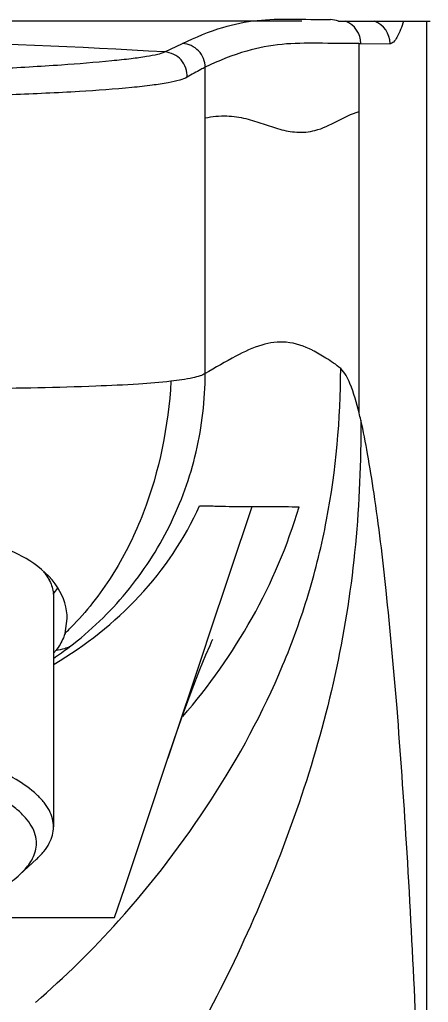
# Model space of a CAD drawing. Header units: millimetres. Extents: x 1334 to 1928, y -1757 to -1337.
# Drawn here: x 1706.56 to 1718.5, y -1538.83 to -1510.11 of the extents above; entities that cross this region are included whole.
import ezdxf

# ---------------------------------------------------------------- set-up
doc = ezdxf.new("R2010")
doc.units = ezdxf.units.MM
doc.header["$LTSCALE"] = 0.1
doc.layers.get('0').update_dxf_attribs({"lineweight": 13})
doc.layers.add('DIM', color=3, linetype='Continuous', lineweight=9)
doc.styles.get("Standard").update_dxf_attribs({"font": 'arial.ttf'})
doc.dimstyles.new('ISO-25', dxfattribs={"dimtxt": 2.5, "dimasz": 2.5, "dimexe": 1.25, "dimexo": 0.625, "dimtad": 1, "dimtxsty": 'Standard', "dimcen": 2.5, "dimadec": 0, "dimazin": 0, "dimtfac": 1, "dimtmove": 0, "dimatfit": 3, "dimfxl": 0, "dimarcsym": 0})

# ---------------------------------------------------------------- blocks, each defined once
blk = doc.blocks.new('*D28')
at = {"layer": 'Defpoints', "color": 0}
for p in [(1695.552, -1470.324), (1779.445, -1470.324), (1718.551, -1610.158)]:
    blk.add_point(p, dxfattribs=at)
at = {"layer": 'DIM', "color": 0, "linetype": 'ByBlock', "lineweight": -2}
for p, q in [((1696.177, -1470.324), (1780.695, -1470.324)), ((1779.445, -1607.658), (1779.445, -1472.824)), ((1719.176, -1610.158), (1780.695, -1610.158))]:
    blk.add_line(p, q, dxfattribs=at)
at = {"layer": 'DIM', "color": 0}
for points in [[(1779.028, -1472.824), (1779.861, -1472.824), (1779.445, -1470.324)], [(1779.028, -1607.658), (1779.861, -1607.658), (1779.445, -1610.158)]]:
    blk.add_solid(points, dxfattribs=at)
at = {"layer": 'DIM', "color": 0, "insert": (1775.815, -1540.591), "char_height": 5, "attachment_point": 5, "rotation": 90}
blk.add_mtext('139,8', dxfattribs=at)

msp = doc.modelspace()

# ---------------------------------------------------------------- linework, layer by layer
at = {"color": 7, "linetype": 'Continuous'}
for p, q in [((1714.809, -1510.158), (1698.052, -1510.158)), ((1715.877, -1510.158), (1718.552, -1510.158)), ((1718.452, -1510.158), (1718.452, -1553.473)), ((1710.8, -1511.057), (1711.322, -1510.808)), ((1716.477, -1510.812), (1716.53, -1510.813)), ((1716.477, -1512.798), (1716.477, -1510.812)), ((1716.53, -1510.814), (1717.384, -1510.815)), ((1711.981, -1520.458), (1711.981, -1511.506)), ((1716.479, -1521.609), (1716.477, -1512.798)), ((1712.071, -1528.18), (1713.355, -1524.345)), ((1707.567, -1526.861), (1707.679, -1526.729)), ((1707.552, -1526.977), (1707.552, -1533.706)), ((1707.886, -1528.051), (1707.952, -1527.62)), ((1711.958, -1528.517), (1712.071, -1528.18)), ((1710.907, -1531.659), (1711.958, -1528.517)), ((1710.267, -1533.574), (1710.882, -1531.732)), ((1710.882, -1531.732), (1710.907, -1531.659)), ((1706.569, -1535.095), (1707.048, -1534.654)), ((1703.915, -1536.351), (1709.336, -1536.351))]:
    msp.add_line(p, q, dxfattribs=at)
for points in [[(1710.872, -1531.76), (1711.086, -1531.127), (1711.351, -1530.375), (1711.603, -1529.692), (1711.829, -1529.109), (1712.005, -1528.677), (1712.123, -1528.401), (1712.19, -1528.254), (1712.204, -1528.225)], [(1709.336, -1536.351), (1709.63, -1535.476), (1710.267, -1533.574)]]:
    msp.add_lwpolyline(points, dxfattribs=at)
for centre, radius, start, end in [((1715.83, -1510.813), 0.7, 359.9461, 69.2262), ((1716.684, -1510.814), 0.7, 359.9509, 69.5995), ((1695.552, -1776.033), 265.414, 86.70664, 90.00012), ((1695.808, -1526.793), 21.311, 13.502, 14.079), ((1706.319, -1525.907), 1.253, 331.958, 333.8094), ((1705.926, -1525.341), 2.237, 315.8107, 317.1892), ((1701.825, -1521.77), 8.728, 313.9849, 316.3688), ((1701.892, -1520.411), 10.104, 304.0712, 307.3193), ((1706.064, -1527.348), 1.965, 319.437, 322.2428)]:
    msp.add_arc(centre, radius, start, end, dxfattribs=at)
for points, knots in [([(1711.322, -1510.808), (1711.702, -1510.624), (1712.409, -1510.325), (1713.488, -1510.105), (1714.547, -1510.088), (1715.262, -1510.109), (1715.646, -1510.113)], [0, 0, 0, 0, 0.285584, 0.516019, 0.740271, 1, 1, 1, 1]), ([(1717.776, -1510.158), (1717.723, -1510.32), (1717.644, -1510.536), (1717.507, -1510.759), (1717.421, -1510.815), (1717.384, -1510.815)], [0, 0, 0, 0, 0.648327, 0.859773, 1, 1, 1, 1]), ([(1695.552, -1511.76), (1696.5, -1511.76), (1698.354, -1511.751), (1701.053, -1511.709), (1703.551, -1511.641), (1705.773, -1511.552), (1707.642, -1511.446), (1708.954, -1511.343), (1709.783, -1511.253), (1710.232, -1511.192), (1710.558, -1511.132), (1710.735, -1511.086), (1710.8, -1511.057)], [0, 0, 0, 0, 0.18605, 0.363945, 0.52985, 0.676582, 0.800499, 0.897296, 0.93479, 0.964332, 0.986066, 1, 1, 1, 1]), ([(1711.455, -1511.797), (1711.465, -1511.619), (1711.338, -1511.241), (1710.978, -1511.068), (1710.8, -1511.057)], [0, 0, 0, 0, 0.500599, 1, 1, 1, 1]), ([(1711.981, -1511.506), (1711.98, -1511.334), (1711.842, -1510.977), (1711.494, -1510.818), (1711.322, -1510.808)], [0, 0, 0, 0, 0.500392, 1, 1, 1, 1]), ([(1716.477, -1510.813), (1716.072, -1510.812), (1715.322, -1510.799), (1714.22, -1510.804), (1713.101, -1511.013), (1712.372, -1511.317), (1711.981, -1511.506)], [0, 0, 0, 0, 0.264078, 0.488719, 0.716874, 1, 1, 1, 1]), ([(1711.981, -1511.506), (1711.939, -1511.526), (1711.76, -1511.616), (1711.589, -1511.721), (1711.455, -1511.797)], [0, 0, 0, 0, 0.230394, 1, 1, 1, 1]), ([(1711.455, -1511.797), (1711.389, -1511.835), (1711.203, -1511.895), (1710.862, -1511.968), (1710.393, -1512.038), (1709.529, -1512.134), (1708.163, -1512.23), (1706.215, -1512.316), (1703.898, -1512.38), (1701.292, -1512.424), (1698.476, -1512.449), (1696.541, -1512.456), (1695.552, -1512.456)], [0, 0, 0, 0, 0.014343, 0.036264, 0.065861, 0.103318, 0.199871, 0.323514, 0.470088, 0.635973, 0.813912, 1, 1, 1, 1]), ([(1711.981, -1512.986), (1712.187, -1512.939), (1712.59, -1512.899), (1713.162, -1512.99), (1713.669, -1513.156), (1714.154, -1513.324), (1714.664, -1513.427), (1715.492, -1513.353), (1716.03, -1512.934), (1716.477, -1512.798)], [0, 0, 0, 0, 0.136052, 0.255975, 0.36895, 0.478019, 0.585626, 0.700392, 1, 1, 1, 1]), ([(1715.117, -1519.776), (1714.878, -1519.657), (1714.383, -1519.486), (1713.588, -1519.594), (1712.811, -1519.971), (1712.279, -1520.286), (1711.981, -1520.459)], [0, 0, 0, 0, 0.237083, 0.44959, 0.693827, 1, 1, 1, 1]), ([(1715.94, -1520.311), (1715.81, -1520.192), (1715.53, -1520.018), (1715.252, -1519.846), (1715.117, -1519.779)], [0, 0, 0, 0, 0.539218, 1, 1, 1, 1]), ([(1708.018, -1528.446), (1708.629, -1527.981), (1709.748, -1526.905), (1711.013, -1524.955), (1711.803, -1522.769), (1711.981, -1521.226), (1711.981, -1520.458)], [0, 0, 0, 0, 0.250029, 0.500013, 0.749994, 1, 1, 1, 1]), ([(1709.452, -1536.451), (1710.442, -1535.347), (1712.253, -1532.983), (1714.026, -1529.704), (1715.037, -1526.91), (1715.74, -1524.024), (1715.939, -1521.792), (1715.94, -1520.31)], [0, 0, 0, 0, 0.250018, 0.499958, 0.625035, 0.750109, 1, 1, 1, 1]), ([(1711.981, -1520.458), (1711.935, -1520.486), (1711.815, -1520.535), (1711.482, -1520.62), (1711.195, -1520.658), (1710.982, -1520.683)], [0, 0, 0, 0, 0.157093, 0.373908, 1, 1, 1, 1]), ([(1716.479, -1521.611), (1716.405, -1521.318), (1716.286, -1520.866), (1716.067, -1520.425), (1715.94, -1520.309)], [0, 0, 0, 0, 0.637414, 1, 1, 1, 1]), ([(1710.982, -1520.683), (1710.667, -1520.719), (1709.937, -1520.776), (1708.077, -1520.863), (1705.04, -1520.912), (1700.627, -1520.928), (1697.343, -1520.926), (1695.552, -1520.926)], [0, 0, 0, 0, 0.061465, 0.142388, 0.36178, 0.651799, 1, 1, 1, 1]), ([(1710.982, -1520.683), (1710.904, -1521.992), (1710.516, -1523.953), (1709.372, -1526.298), (1708.584, -1527.329), (1708.142, -1527.793)], [0, 0, 0, 0, 0.504793, 0.753382, 1, 1, 1, 1]), ([(1716.53, -1521.817), (1716.531, -1523.031), (1716.44, -1525.462), (1715.887, -1529.072), (1714.924, -1532.592), (1713.19, -1537.133), (1710.762, -1541.721), (1708.43, -1544.941), (1707.452, -1546.119)], [0, 0, 0, 0, 0.1250802, 0.2501421, 0.3752039, 0.500274, 0.7501986, 0.9076871, 0.9076871, 0.9076871, 0.9076871]), ([(1718.452, -1553.473), (1718.443, -1550.068), (1718.339, -1543.634), (1717.991, -1535.89), (1717.613, -1530.405), (1717.303, -1526.995), (1717.011, -1524.515), (1716.739, -1522.857), (1716.604, -1522.144), (1716.53, -1521.816)], [0, 0, 0, 0, 0.321756, 0.607911, 0.732393, 0.841233, 0.931474, 0.968261, 1, 1, 1, 1]), ([(1707.573, -1528.951), (1708.481, -1528.403), (1710.176, -1527.083), (1711.386, -1525.286), (1711.817, -1524.319)], [0, 0, 0, 0, 0.500411, 1, 1, 1, 1]), ([(1711.324, -1530.485), (1712.09, -1529.595), (1713.46, -1527.664), (1714.391, -1525.482), (1714.724, -1524.355)], [0, 0, 0, 0, 0.500045, 1, 1, 1, 1]), ([(1711.817, -1524.319), (1711.892, -1524.323), (1712.042, -1524.321), (1712.331, -1524.331), (1712.768, -1524.342), (1713.131, -1524.347), (1713.355, -1524.345)], [0, 0, 0, 0, 0.146226, 0.292099, 0.564048, 1, 1, 1, 1]), ([(1713.355, -1524.345), (1713.538, -1524.345), (1713.994, -1524.333), (1714.451, -1524.346), (1714.724, -1524.355)], [0, 0, 0, 0, 0.401185, 1, 1, 1, 1]), ([(1706.857, -1525.929), (1706.285, -1525.566), (1705.202, -1525.244), (1703.652, -1525.013), (1701.686, -1524.839), (1698.97, -1524.718), (1696.723, -1524.662), (1695.552, -1524.662)], [0, 0, 0, 0, 0.177178, 0.287662, 0.411812, 0.693178, 1, 1, 1, 1]), ([(1707.952, -1527.623), (1707.952, -1527.308), (1707.714, -1526.61), (1707.177, -1526.132), (1706.857, -1525.929)], [0, 0, 0, 0, 0.452737, 1, 1, 1, 1]), ([(1707.259, -1526.251), (1707.348, -1526.36), (1707.494, -1526.586), (1707.552, -1526.853), (1707.552, -1526.977)], [0, 0, 0, 0, 0.531258, 1, 1, 1, 1]), ([(1707.886, -1528.051), (1707.872, -1528.094), (1707.806, -1528.273), (1707.706, -1528.438), (1707.618, -1528.552)], [0, 0, 0, 0, 0.242157, 1, 1, 1, 1]), ([(1708.018, -1528.446), (1707.974, -1528.471), (1707.84, -1528.51), (1707.705, -1528.537), (1707.618, -1528.552)], [0, 0, 0, 0, 0.361842, 1, 1, 1, 1]), ([(1707.552, -1533.706), (1707.552, -1533.626), (1707.53, -1533.461), (1707.432, -1533.22), (1707.274, -1532.984), (1706.964, -1532.658), (1706.414, -1532.274), (1705.577, -1531.868), (1704.539, -1531.497), (1703.319, -1531.17), (1701.941, -1530.893), (1700.968, -1530.75), (1700.461, -1530.688)], [0, 0, 0, 0, 0.029597, 0.060973, 0.095579, 0.134464, 0.227339, 0.34215, 0.478744, 0.635608, 0.810352, 1, 1, 1, 1]), ([(1707.052, -1534.186), (1707.052, -1534.103), (1707.026, -1533.928), (1706.913, -1533.674), (1706.73, -1533.428), (1706.479, -1533.188), (1706.161, -1532.955), (1705.622, -1532.638), (1704.788, -1532.277), (1703.612, -1531.908), (1702.24, -1531.592), (1700.703, -1531.338), (1699.625, -1531.218), (1699.066, -1531.168)], [0, 0, 0, 0, 0.028152, 0.058319, 0.092091, 0.130553, 0.174351, 0.22381, 0.339916, 0.478216, 0.636512, 0.811683, 1, 1, 1, 1]), ([(1707.048, -1534.654), (1707.126, -1534.582), (1707.267, -1534.436), (1707.429, -1534.198), (1707.529, -1533.954), (1707.552, -1533.787), (1707.552, -1533.706)], [0, 0, 0, 0, 0.289876, 0.547398, 0.780448, 1, 1, 1, 1]), ([(1706.94, -1534.627), (1706.976, -1534.557), (1707.032, -1534.414), (1707.052, -1534.261), (1707.052, -1534.186)], [0, 0, 0, 0, 0.513819, 1, 1, 1, 1]), ([(1706.569, -1535.095), (1706.609, -1535.058), (1706.752, -1534.918), (1706.875, -1534.756), (1706.94, -1534.627)], [0, 0, 0, 0, 0.274235, 1, 1, 1, 1]), ([(1699.066, -1537.205), (1699.911, -1537.13), (1701.139, -1536.979), (1702.701, -1536.679), (1703.732, -1536.425), (1704.644, -1536.14), (1705.425, -1535.827), (1706.063, -1535.491), (1706.422, -1535.231), (1706.569, -1535.095)], [0, 0, 0, 0, 0.322624, 0.469637, 0.604621, 0.726031, 0.832704, 0.923985, 1, 1, 1, 1])]:
    msp.add_open_spline(points, degree=3, knots=knots, dxfattribs=at)
for points in [[(1715.877, -1510.158), (1715.803, -1510.131), (1715.724, -1510.116), (1715.646, -1510.113)], [(1707.025, -1538.835), (1707.886, -1538.096), (1708.695, -1537.295), (1709.452, -1536.451)]]:
    msp.add_open_spline(points, degree=3, dxfattribs=at)

# ---------------------------------------------------------------- dimensions: what is measured, and where the dimension line sits
at = {"layer": 'DIM'}
dim = msp.add_linear_dim(base=(1779.445, -1470.324), p1=(1718.551, -1610.158), p2=(1695.552, -1470.324), angle=90, dimstyle='ISO-25', override={"dimtxt": 5, "dimdec": 1, "dimcen": 5, "dimtdec": 1, "dimfxl": 1.25, "dimarcsym": 1}, dxfattribs=at)
dim.commit()
dim.dimension.update_dxf_attribs({"geometry": '*D28', "text_midpoint": (1779.445, -1540.591), "dimtype": 160})

doc.saveas('drawing.dxf')
